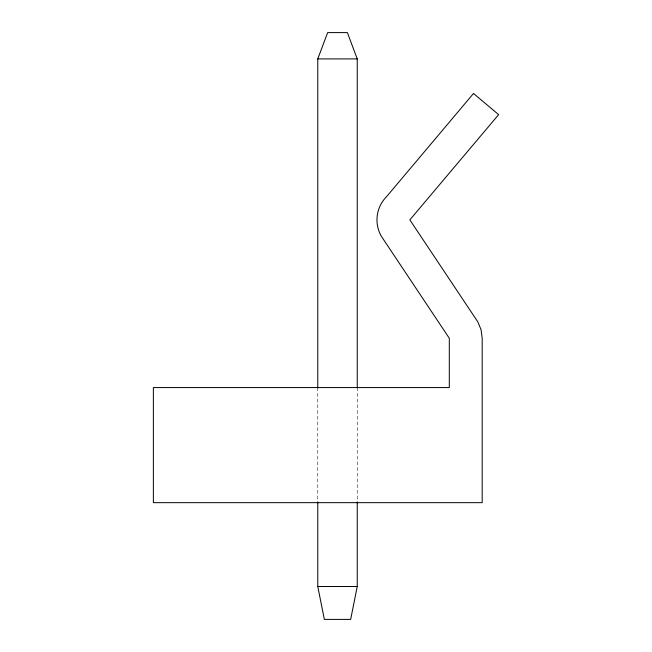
<?xml version="1.0" encoding="UTF-8"?>
<svg xmlns="http://www.w3.org/2000/svg" width="652" height="652" viewBox="0 0 652 652"><rect width="100%" height="100%" fill="white"/><g stroke="black" fill="none" stroke-linecap="round" stroke-linejoin="round"><path stroke-width="0.49" stroke-dasharray="3.26 2.44" d="M357.239 387.573L357.239 501.649M317.777 387.573L317.777 501.649"/><path stroke-width="0.98" d="M357.239 501.975L357.239 586.515L350.662 619.4L324.354 619.4L317.777 586.515L317.777 501.975M317.777 387.899L317.777 58.908L327.646 32.6L347.377 32.6L357.239 58.908L357.239 387.899M317.777 58.908L357.239 58.908M317.777 586.515L357.239 586.515M473.507 93.472L386.603 196.619A32.885 32.885 0 0 0 381.371 236.309L449.309 338.249L449.309 387.573L153.367 387.573L153.367 502.668L482.195 502.668L482.195 338.249L481.078 329.741L477.786 321.811L409.855 219.871L498.633 114.646L473.507 93.472"/></g></svg>
